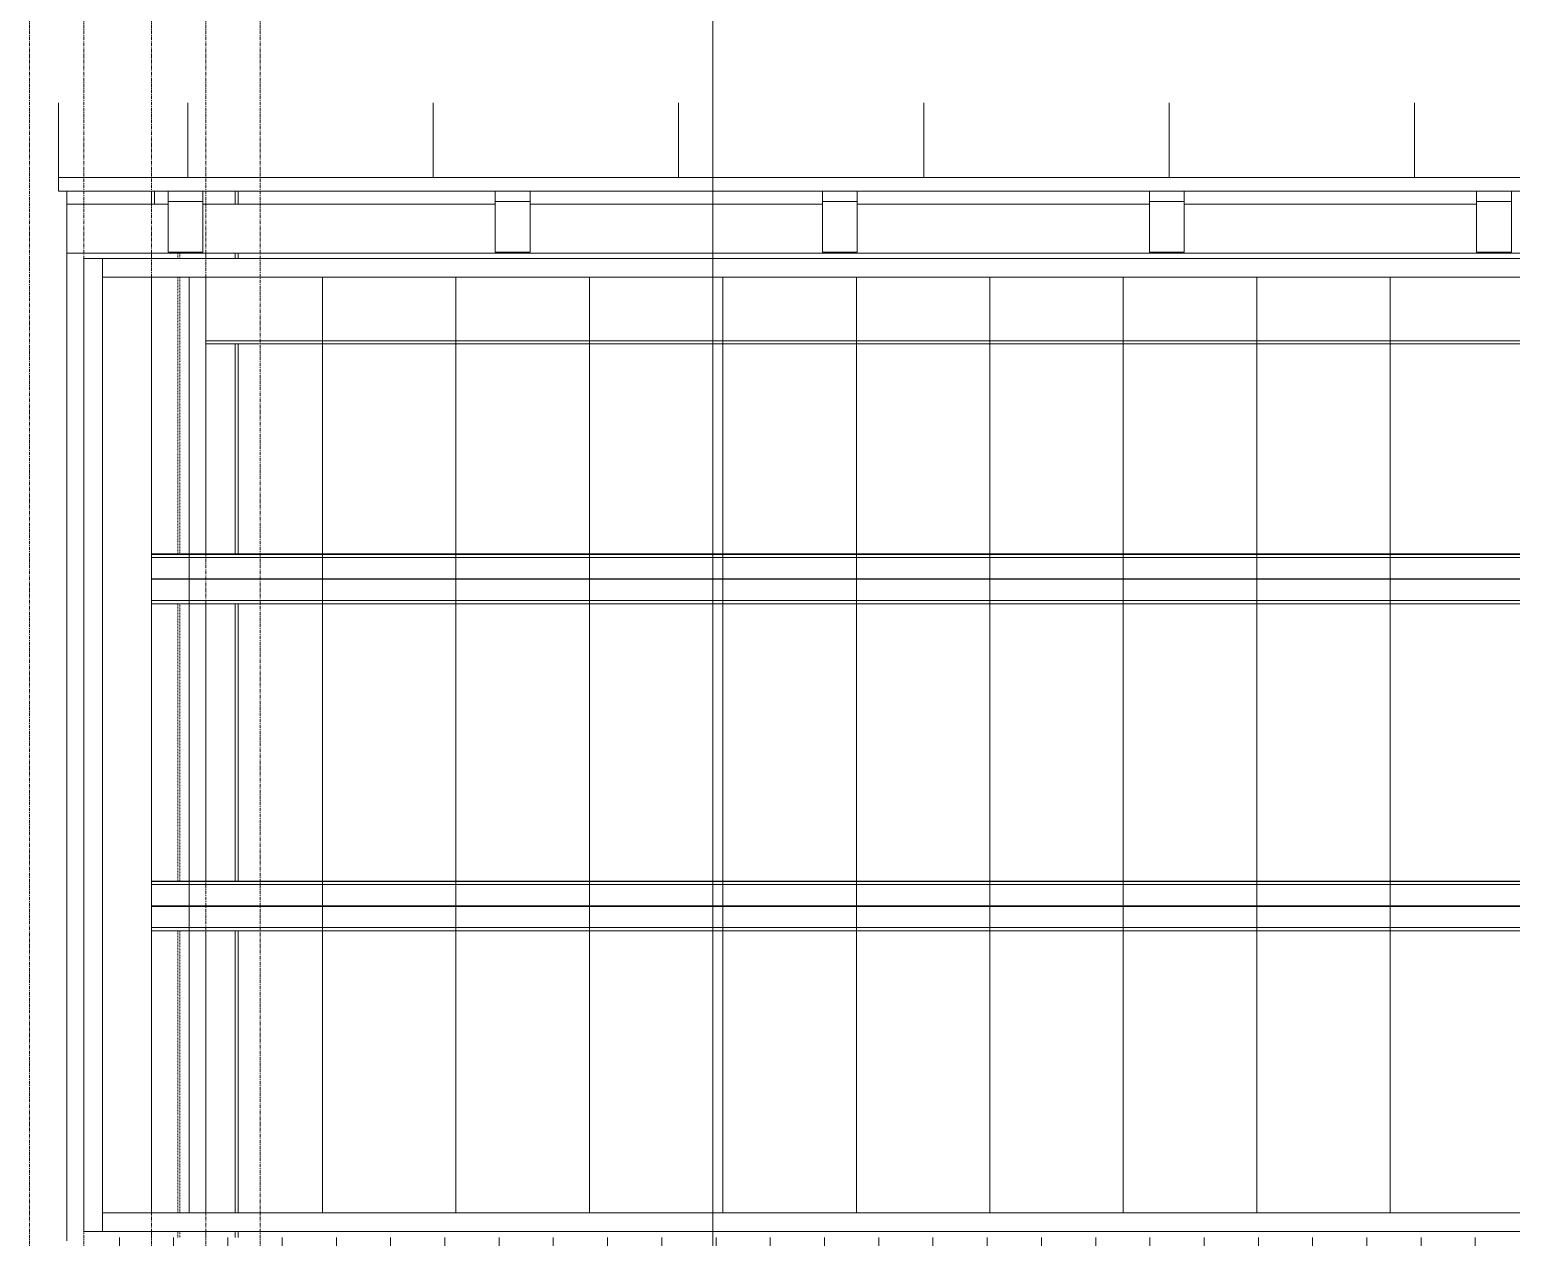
# Model space of a CAD drawing. Header units: inches. Extents: x -23565 to -43, y -324 to 853.
# Drawn here: x -4489.4 to -4270.9, y 192.5 to 370.6 of the extents above; entities that cross this region are included whole.
import ezdxf

# ---------------------------------------------------------------- set-up
doc = ezdxf.new("R2010")
doc.units = ezdxf.units.IN
doc.header["$MEASUREMENT"] = 0
doc.linetypes.add('Grid Line 1_2_', pattern=[0.875, 0.5, -0.125, 0.125, -0.125])
doc.linetypes.add('Hidden 1_8_', pattern=[0.1875, 0.125, -0.0625])
for name, color, linetype, lineweight in [('A-GLAZ-CWMG', 51, 'Continuous', 13), ('A-ROOF', 132, 'Continuous', 13), ('A-ROOF-PATT', 132, 'Continuous', 13), ('A-WALL', 113, 'Continuous', 13), ('A-WALL-PATT', 111, 'Continuous', 25), ('G-ANNO-SYMB', 111, 'Continuous', 9), ('I-WALL', 2, 'Continuous', 13), ('S-BEAM', 12, 'Continuous', 13), ('S-COLS', 52, 'Continuous', 13), ('S-GRID', 1, 'Continuous', 9)]:
    doc.layers.add(name, color=color, linetype=linetype, lineweight=lineweight)

# ---------------------------------------------------------------- blocks, each defined once
blk = doc.blocks.new('Rectangular Mullion - Profile_Polycarbonate_Upper and left-1767982-Building Section - East_West looking South _ Fieldhouse')
at = {"layer": 'A-GLAZ-CWMG', "color": 8, "lineweight": 9}
for p, q in [((22784.14, 334.09), (22784.14, 336.84)), ((26278.39, 336.84), (22784.14, 336.84)), ((26278.39, 334.09), (22784.14, 334.09))]:
    blk.add_line(p, q, dxfattribs=at)
blk = doc.blocks.new('Rectangular Mullion - Profile_Polycarbonate_Lower-1767983-Building Section - East_West looking South _ Fieldhouse')
at = {"layer": 'A-GLAZ-CWMG', "color": 8, "lineweight": 9}
for p, q in [((22784.14, 193.34), (22784.14, 196.09)), ((22784.14, 196.09), (26269.89, 196.09)), ((22784.14, 193.34), (26269.89, 193.34))]:
    blk.add_line(p, q, dxfattribs=at)
blk = doc.blocks.new('Rectangular Mullion - Profile_Polycarbonate_Upper and left-1872004-Building Section - East_West looking South _ Fieldhouse')
at = {"layer": 'A-GLAZ-CWMG', "color": 8, "lineweight": 9}
for p, q in [((22781.39, 336.84), (22784.14, 336.84)), ((22781.39, 336.84), (22781.39, 193.34)), ((22784.14, 336.84), (22784.14, 193.34)), ((22784.14, 193.34), (22781.39, 193.34))]:
    blk.add_line(p, q, dxfattribs=at)
blk = doc.blocks.new('W-Wide Flange - W12X22-1533120-Building Section - East_West looking South _ Fieldhouse')
at = {"layer": 'S-BEAM', "color": 10, "lineweight": 9}
for p, q in [((22799.39, 324.71), (23080.85, 324.71)), ((22799.39, 324.29), (23080.85, 324.29))]:
    blk.add_line(p, q, dxfattribs=at)
blk = doc.blocks.new('W-Wide Flange-Column - B1_H-1528736-Building Section - East_West looking South _ Fieldhouse')
at = {"layer": 'S-COLS', "color": 8, "linetype": 'Hidden 1_8_', "lineweight": 9}
for p, q in [((22795.23, 336.84), (22795.23, 337.62)), ((22795.55, 337.62), (22795.55, 336.84)), ((22795.23, 192.49), (22795.23, 193.34)), ((22795.55, 193.34), (22795.55, 192.49))]:
    blk.add_line(p, q, dxfattribs=at)
at = {"layer": 'S-COLS', "color": 10, "linetype": 'Hidden 1_8_', "lineweight": 9}
for p, q in [((22795.23, 293.29), (22795.23, 334.09)), ((22795.55, 334.09), (22795.55, 293.29)), ((22795.23, 245.04), (22795.23, 285.94)), ((22795.55, 285.94), (22795.55, 245.04)), ((22795.23, 196.09), (22795.23, 237.69)), ((22795.55, 237.69), (22795.55, 196.09))]:
    blk.add_line(p, q, dxfattribs=at)
blk = doc.blocks.new('Girt_Z - 10_D-1732176-Building Section - East_West looking South _ Fieldhouse')
at = {"layer": 'S-BEAM', "color": 10, "lineweight": 9}
for p, q in [((26269.89, 245.04), (22791.39, 245.04)), ((26269.89, 244.96), (22791.39, 244.96)), ((26269.89, 244.51), (22791.39, 244.51)), ((26269.89, 241.37), (22791.39, 241.37)), ((26269.89, 241.3), (22791.39, 241.3)), ((22791.39, 238.17), (22791.39, 241.11)), ((22791.39, 238.17), (26269.89, 238.17)), ((26269.89, 237.69), (22791.39, 237.69))]:
    blk.add_line(p, q, dxfattribs=at)
blk = doc.blocks.new('Girt_Z - 10_D-1241717-Building Section - East_West looking South _ Fieldhouse')
at = {"layer": 'S-BEAM', "color": 10, "lineweight": 9}
for p, q in [((26273.39, 293.29), (22791.39, 293.29)), ((26273.39, 293.21), (22791.39, 293.21)), ((26273.39, 292.76), (22791.39, 292.76)), ((26273.39, 289.62), (22791.39, 289.62)), ((26273.39, 289.55), (22791.39, 289.55)), ((22791.39, 286.42), (22791.39, 289.36)), ((22791.39, 286.42), (26273.39, 286.42)), ((26273.39, 285.94), (22791.39, 285.94))]:
    blk.add_line(p, q, dxfattribs=at)
blk = doc.blocks.new('Dimension Lumber - 5_5 x 7_5 Glulam-1730092-Building Section - East_West looking South _ Fieldhouse')
at = {"layer": 'S-BEAM', "color": 8, "lineweight": 9}
for p, q in [((26267.83, 346.78), (26267.83, 345.28)), ((26272.95, 345.28), (26272.95, 346.78))]:
    blk.add_line(p, q, dxfattribs=at)
at = {"layer": 'S-BEAM', "color": 7}
for p, q in [((26272.95, 345.28), (26267.83, 345.28)), ((26267.83, 345.28), (26267.83, 337.78)), ((26272.95, 337.78), (26272.95, 345.28)), ((26267.83, 337.78), (26272.95, 337.78))]:
    blk.add_line(p, q, dxfattribs=at)

msp = doc.modelspace()

# ---------------------------------------------------------------- hatches: boundary and pattern name
at = {"layer": 'A-ROOF-PATT', "lineweight": 9}
h = msp.add_hatch(dxfattribs=at)
h.set_pattern_fill('FP_71', color=8, style=0, pattern_type=2)
h.set_pattern_definition([(90, (-27264.554, 1279.445), (-36.188, 2e-15), [])])
h.paths.add_polyline_path([(-4485.17982, 348.78593), (-978.42738, 348.78593), (-978.42738, 359.78595), (-4485.17982, 359.78595), (-4485.17982, 349.95092)], flags=0)
at = {"layer": 'A-WALL-PATT', "lineweight": 9}
h = msp.add_hatch(dxfattribs=at)
h.set_pattern_fill('FP_75', color=8, style=0, pattern_type=2)
h.set_pattern_definition([(90, (-981.679, 0), (-19.685, 1e-15), [])])
h.paths.add_polyline_path([(-4478.67876, 196.09153), (-992.92876, 196.09153), (-992.92876, 239.59911), (-992.92876, 239.6875), (-992.86626, 248.36288), (-984.42876, 248.36288), (-984.42876, 334.09126), (-4478.67876, 334.09126), (-4478.67876, 232.76792)], flags=0)
h = msp.add_hatch(dxfattribs=at)
h.set_pattern_fill('FP_80', color=8, style=0, pattern_type=2)
h.set_pattern_definition([(90, (-988.189, 0), (-8, 5e-16), [])])
h.paths.add_polyline_path([(-2626.80448, 176), (-990.92876, 176), (-990.92876, 192.49369), (-4476.42976, 192.49369), (-4476.42976, 187.70742), (-4452.17876, 188.71788), (-4452.17876, 186.71614), (-4463.92876, 186.21614), (-4452.17876, 186.21614), (-4452.17876, 176), (-2695.92298, 176)], flags=0)
h.paths.add_polyline_path([(-4476.42976, 185.57548), (-4466.17876, 186.03385), (-4466.17876, 186.13281), (-4476.42976, 185.70568)], flags=0)

# ---------------------------------------------------------------- linework, layer by layer
at = {"layer": 'A-ROOF', "color": 8, "lineweight": 9}
msp.add_line((-4485.17976, 359.78593), (-4485.17976, 348.78593), dxfattribs=at)
at = {"layer": 'A-ROOF', "color": 7}
for p, q in [((-978.42876, 348.78593), (-4485.17976, 348.78593)), ((-4485.17976, 348.78593), (-4485.17976, 346.78419)), ((-4485.17976, 346.78419), (-978.42876, 346.78419))]:
    msp.add_line(p, q, dxfattribs=at)
at = {"layer": 'A-WALL', "color": 8, "lineweight": 9}
for p, q in [((-4483.92876, 344.875), (-4483.92876, 346.78419)), ((-4471.42876, 346.78419), (-4471.42876, 344.875)), ((-4483.92876, 192), (-4483.92876, 337.625)), ((-4471.42876, 337.625), (-4471.42876, 336.84126)), ((-4471.42876, 193.34153), (-4471.42876, 192.49369))]:
    msp.add_line(p, q, dxfattribs=at)
at = {"layer": 'A-WALL', "color": 10, "lineweight": 9}
msp.add_line((-4471.42876, 334.09126), (-4471.42876, 196.09153), dxfattribs=at)
at = {"layer": 'G-ANNO-SYMB'}
msp.add_line((-4388.66338, -198.02502), (-4388.66338, 495.06394), dxfattribs=at)
at = {"layer": 'I-WALL', "color": 8, "lineweight": 9}
for p, q in [((-4468.99126, 344.875), (-4483.92976, 344.875)), ((-4483.92976, 344.875), (-4483.92976, 337.625)), ((-4420.74126, 344.875), (-4463.86626, 344.875)), ((-4372.49126, 344.875), (-4415.61626, 344.875)), ((-4324.24126, 344.875), (-4367.36626, 344.875)), ((-4275.99126, 344.875), (-4319.11626, 344.875)), ((-4483.92976, 337.625), (-979.71616, 337.625))]:
    msp.add_line(p, q, dxfattribs=at)
at = {"layer": 'S-COLS', "color": 8, "lineweight": 9}
for p, q in [((-4470.99516, 346.78419), (-4470.99516, 344.875)), ((-4459.11235, 346.78419), (-4459.11235, 344.875)), ((-4458.67876, 346.78419), (-4458.67876, 344.875)), ((-4463.42876, 337.625), (-4463.42876, 336.84126)), ((-4459.11235, 337.625), (-4459.11235, 336.84126)), ((-4458.67876, 337.625), (-4458.67876, 336.84126)), ((-4463.42876, 193.34153), (-4463.42876, 192.49369)), ((-4459.11235, 193.34153), (-4459.11235, 192.49369)), ((-4458.67876, 193.34153), (-4458.67876, 192.49369))]:
    msp.add_line(p, q, dxfattribs=at)
at = {"layer": 'S-COLS', "color": 10, "lineweight": 9}
for p, q in [((-4463.42876, 334.09126), (-4463.42876, 293.29459)), ((-4459.11235, 324.28658), (-4459.11235, 293.29459)), ((-4458.67876, 324.28658), (-4458.67876, 293.29459)), ((-4463.42876, 285.93978), (-4463.42876, 245.04459)), ((-4459.11235, 285.93978), (-4459.11235, 245.04459)), ((-4458.67876, 285.93978), (-4458.67876, 245.04459)), ((-4463.42876, 237.68978), (-4463.42876, 196.09153)), ((-4459.11235, 237.68978), (-4459.11235, 196.09153)), ((-4458.67876, 237.68978), (-4458.67876, 196.09153))]:
    msp.add_line(p, q, dxfattribs=at)
at = {"layer": 'S-GRID', "linetype": 'Grid Line 1_2_'}
for p, q in [((-4489.42876, -273.16081), (-4489.42876, 671.89181)), ((-4481.42876, -273.16081), (-4481.42876, 671.89181)), ((-4481.42876, -273.16081), (-4481.42876, 671.89181)), ((-4471.42876, -273.16081), (-4471.42876, 671.89181)), ((-4463.42876, -273.16081), (-4463.42876, 671.89181)), ((-4463.42876, -273.16081), (-4463.42876, 671.89181)), ((-4455.42876, -273.16081), (-4455.42876, 671.89181))]:
    msp.add_line(p, q, dxfattribs=at)

# ---------------------------------------------------------------- block references
at = {"layer": 'A-GLAZ-CWMG', "color": 8, "lineweight": 9}
for name in ['Rectangular Mullion - Profile_Polycarbonate_Upper and left-1872004-Building Section - East_West looking South _ Fieldhouse', 'Rectangular Mullion - Profile_Polycarbonate_Upper and left-1767982-Building Section - East_West looking South _ Fieldhouse', 'Rectangular Mullion - Profile_Polycarbonate_Lower-1767983-Building Section - East_West looking South _ Fieldhouse']:
    msp.add_blockref(name, (-27262.81898, 0), dxfattribs=at)
at = {"layer": 'S-BEAM', "color": 8, "lineweight": 9}
for p in [(-30736.81898, 0), (-30688.56898, 0), (-30640.31898, 0), (-30592.06898, 0), (-30543.81898, 0)]:
    msp.add_blockref('Dimension Lumber - 5_5 x 7_5 Glulam-1730092-Building Section - East_West looking South _ Fieldhouse', p, dxfattribs=at)
at = {"layer": 'S-BEAM', "color": 10, "lineweight": 9}
for name in ['W-Wide Flange - W12X22-1533120-Building Section - East_West looking South _ Fieldhouse', 'Girt_Z - 10_D-1241717-Building Section - East_West looking South _ Fieldhouse', 'Girt_Z - 10_D-1732176-Building Section - East_West looking South _ Fieldhouse']:
    msp.add_blockref(name, (-27262.81898, 0), dxfattribs=at)
at = {"layer": 'S-COLS', "color": 8, "linetype": 'Hidden 1_8_', "lineweight": 9}
msp.add_blockref('W-Wide Flange-Column - B1_H-1528736-Building Section - East_West looking South _ Fieldhouse', (-27262.81898, 0), dxfattribs=at)

doc.saveas('drawing.dxf')
